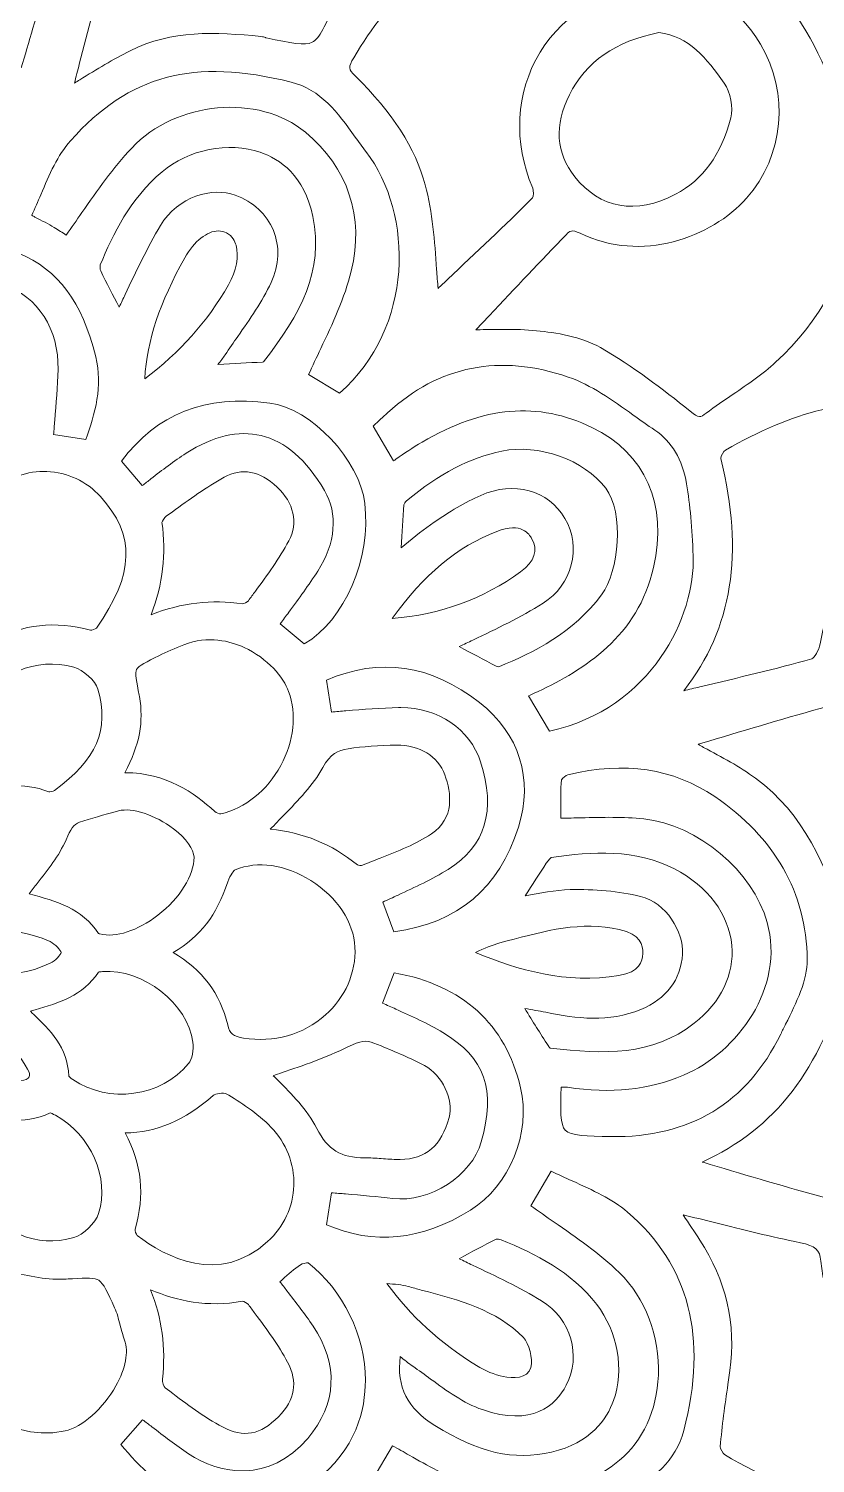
# Model space of a CAD drawing. Extents: x 49 to 10099, y -910 to -90.
# Drawn here: x 5122.7 to 5292.7, y -610.3 to -300.2 of the extents above; entities that cross this region are included whole.
import ezdxf

# ---------------------------------------------------------------- set-up
doc = ezdxf.new("R2010")
doc.units = 0
doc.header["$MEASUREMENT"] = 0
doc.layers.add('Layer 1', color=7, linetype='Continuous')

msp = doc.modelspace()

# ---------------------------------------------------------------- linework, layer by layer
at = {"layer": 'Layer 1', "lineweight": 0}
for points, knots in [([(5501.3, -225.51), (5483.53, -185.76), (5456.2, -152.06), (5422.26, -128.07), (5386.85, -103.04), (5345.94, -89.8), (5303.95, -89.8), (5255.6, -89.8), (5207.15, -107.53), (5163.84, -141.08), (5131.71, -165.95), (5102.18, -199.51), (5076, -240.85), (5049.84, -199.52), (5020.3, -165.97), (4988.17, -141.09), (4944.85, -107.54), (4896.39, -89.81), (4848.04, -89.8), (4806.06, -89.8), (4765.15, -103.03), (4729.74, -128.06), (4695.81, -152.05), (4668.47, -185.74), (4650.69, -225.49), (4647.23, -233.24), (4644.09, -241.32), (4641.38, -249.51), (4641.24, -249.81), (4641.14, -250.13), (4641.07, -250.46), (4627.51, -291.9), (4624.53, -337.37), (4632.44, -381.98), (4643.06, -441.87), (4672.02, -498.59), (4718.51, -550.55), (4872.39, -722.55), (5049.6, -886.55), (5051.38, -888.19), (5051.38, -888.19), (5074.65, -909.67), (5074.65, -909.67), (5075.03, -910.02), (5075.52, -910.2), (5076.01, -910.2), (5076.49, -910.2), (5076.98, -910.02), (5077.36, -909.67), (5077.36, -909.67), (5100.63, -888.18), (5100.63, -888.18), (5102.4, -886.55), (5279.47, -722.71), (5433.5, -550.55), (5479.98, -498.6), (5508.93, -441.89), (5519.55, -382), (5529.16, -327.81), (5522.85, -273.7), (5501.3, -225.51)], [0, 0, 0, 0, 1, 1, 1, 2, 2, 2, 3, 3, 3, 4, 4, 4, 5, 5, 5, 6, 6, 6, 7, 7, 7, 8, 8, 8, 9, 9, 9, 10, 10, 10, 11, 11, 11, 12, 12, 12, 13, 13, 13, 14, 14, 14, 15, 15, 15, 16, 16, 16, 17, 17, 17, 18, 18, 18, 19, 19, 19, 20, 20, 20, 20]), ([(5165.55, -222.26), (5166.42, -222.89), (5167.3, -223.52), (5168.18, -224.16), (5171.04, -226.2), (5173.99, -228.32), (5176.58, -230.67), (5183.8, -237.23), (5191.05, -244.52), (5193.42, -255.2), (5196.38, -268.56), (5194.98, -281.35), (5189.14, -294.31), (5186.82, -299.46), (5185.54, -302.31), (5183.98, -303.11), (5182.44, -303.91), (5179.44, -303.28), (5174.02, -302.15), (5173.97, -302.14), (5173.92, -302.12), (5173.88, -302.1), (5173.65, -302.02), (5173.31, -301.9), (5172.88, -301.85), (5163.1, -300.89), (5153.57, -300.41), (5144.59, -304.95), (5140.92, -306.81), (5137.42, -308.95), (5133.72, -311.22), (5133.34, -311.45), (5132.95, -311.69), (5132.56, -311.93), (5132.92, -310.57), (5133.27, -309.21), (5133.62, -307.86), (5135.56, -300.41), (5137.38, -293.38), (5138.96, -286.14), (5139.67, -282.93), (5140.64, -282.34), (5142.71, -282.17), (5149.79, -281.56), (5155.86, -278.33), (5161.81, -272), (5174.04, -259), (5170.66, -243.59), (5164.06, -234.34), (5160.01, -228.68), (5152.93, -224.91), (5145.1, -224.24), (5144.28, -224.17), (5143.46, -224.14), (5142.65, -224.14), (5135.57, -224.14), (5129.06, -226.77), (5124.12, -231.69), (5117.79, -237.97), (5114.65, -247.07), (5115.5, -256.65), (5116.27, -265.43), (5120.45, -273.24), (5126.67, -277.54), (5129.73, -279.66), (5129.78, -281.03), (5128.36, -283.83), (5127.89, -284.77), (5127.67, -285.76), (5127.48, -286.63), (5127.4, -287.01), (5127.32, -287.4), (5127.21, -287.77), (5125.46, -293.71), (5123.71, -299.64), (5121.95, -305.63), (5121.95, -305.63), (5121.06, -308.65), (5121.06, -308.65), (5120.88, -308.31), (5120.71, -307.98), (5120.54, -307.65), (5118.54, -303.79), (5116.66, -300.15), (5114.23, -296.77), (5106.39, -285.89), (5094.75, -281.12), (5082.44, -276.91), (5094.77, -254.98), (5108.05, -234.9), (5121.94, -217.19), (5126.43, -216.14), (5130.95, -215.29), (5135.37, -214.69), (5146.46, -213.17), (5156.62, -215.72), (5165.55, -222.26)], [0, 0, 0, 0, 1, 1, 1, 2, 2, 2, 3, 3, 3, 4, 4, 4, 5, 5, 5, 6, 6, 6, 7, 7, 7, 8, 8, 8, 9, 9, 9, 10, 10, 10, 11, 11, 11, 12, 12, 12, 13, 13, 13, 14, 14, 14, 15, 15, 15, 16, 16, 16, 17, 17, 17, 18, 18, 18, 19, 19, 19, 20, 20, 20, 21, 21, 21, 22, 22, 22, 23, 23, 23, 24, 24, 24, 25, 25, 25, 26, 26, 26, 27, 27, 27, 28, 28, 28, 29, 29, 29, 30, 30, 30, 31, 31, 31, 32, 32, 32, 32]), ([(5221.51, -279.03), (5228.22, -275.89), (5234.84, -273.18), (5242.02, -274.41), (5249.78, -275.74), (5255.88, -277.22), (5261.24, -279.08), (5271.18, -282.54), (5281.27, -287), (5287.79, -296.17), (5293.21, -303.8), (5297.17, -313.01), (5300.28, -325.14), (5301.79, -331.07), (5302.24, -335.83), (5301.64, -339.7), (5299.67, -352.48), (5293.79, -363.44), (5284.15, -372.29), (5281.36, -374.84), (5278.24, -376.97), (5274.94, -379.22), (5273.03, -380.52), (5271.05, -381.87), (5269.17, -383.3), (5267.89, -384.26), (5267.59, -384.39), (5265.65, -382.84), (5259.71, -378.08), (5253.26, -373.12), (5246.29, -369.13), (5242.04, -366.7), (5236.66, -365.9), (5232.45, -365.48), (5230.15, -365.25), (5227.85, -365.18), (5225.51, -365.18), (5223.8, -365.18), (5222.07, -365.22), (5220.29, -365.25), (5219.97, -365.26), (5219.65, -365.27), (5219.33, -365.27), (5219.33, -365.27), (5222.21, -362.23), (5222.21, -362.23), (5227.95, -356.16), (5233.37, -350.42), (5238.91, -344.64), (5239.61, -343.91), (5240.09, -343.54), (5241.89, -344.41), (5255.12, -350.87), (5270.3, -345.33), (5277.86, -336.84), (5285.98, -327.72), (5287.22, -314.03), (5280.88, -303.55), (5275.56, -294.77), (5267.76, -290.05), (5259.48, -290.6), (5247.82, -291.38), (5238.5, -296.58), (5233.23, -305.25), (5227.98, -313.9), (5227.38, -324.89), (5231.64, -334.62), (5231.87, -335.15), (5231.78, -336.47), (5231.6, -336.77), (5225.52, -342.77), (5219.31, -348.64), (5213.3, -354.33), (5212.59, -355), (5211.88, -355.67), (5211.17, -356.34), (5211.06, -354.97), (5210.96, -353.59), (5210.87, -352.24), (5210.44, -346.16), (5210, -339.88), (5208.41, -333.96), (5206.27, -325.98), (5201.32, -318.27), (5193.26, -310.37), (5191.79, -308.94), (5191.75, -308.46), (5192.94, -306.45), (5200.72, -293.35), (5210.06, -284.37), (5221.51, -279.03)], [0, 0, 0, 0, 1, 1, 1, 2, 2, 2, 3, 3, 3, 4, 4, 4, 5, 5, 5, 6, 6, 6, 7, 7, 7, 8, 8, 8, 9, 9, 9, 10, 10, 10, 11, 11, 11, 12, 12, 12, 13, 13, 13, 14, 14, 14, 15, 15, 15, 16, 16, 16, 17, 17, 17, 18, 18, 18, 19, 19, 19, 20, 20, 20, 21, 21, 21, 22, 22, 22, 23, 23, 23, 24, 24, 24, 25, 25, 25, 26, 26, 26, 27, 27, 27, 28, 28, 28, 29, 29, 29, 30, 30, 30, 30]), ([(5239.56, -314.5), (5239.56, -314.5), (5239.56, -314.5), (5239.56, -314.5), (5243.17, -307.31), (5249.5, -302.89), (5258.92, -301.01), (5265.46, -301.87), (5269.19, -306.47), (5273.04, -311.95), (5274.39, -313.88), (5275.05, -317.32), (5274.48, -319.47), (5272.34, -327.47), (5268.43, -332.86), (5262.52, -335.95), (5253.93, -340.44), (5246.19, -339.1), (5240.72, -332.17), (5236.66, -327.02), (5236.27, -321.07), (5239.56, -314.5)], [0, 0, 0, 0, 1, 1, 1, 2, 2, 2, 3, 3, 3, 4, 4, 4, 5, 5, 5, 6, 6, 6, 7, 7, 7, 7]), ([(5179.42, -311.73), (5185.86, -313.34), (5189.46, -318.32), (5193.27, -323.59), (5194.03, -324.64), (5194.79, -325.7), (5195.58, -326.74), (5205.94, -340.34), (5206, -364.81), (5189.88, -378.94), (5189.88, -378.94), (5183.2, -374.97), (5183.2, -374.97), (5184.04, -373.08), (5184.94, -371.19), (5185.81, -369.35), (5188.35, -363.97), (5190.98, -358.41), (5192.41, -352.56), (5195.26, -340.89), (5191.74, -330.23), (5182.49, -322.55), (5172.39, -314.16), (5154.5, -315.79), (5144.94, -325.97), (5140.91, -330.26), (5137.48, -335.18), (5134.17, -339.94), (5133.06, -341.54), (5131.92, -343.18), (5130.76, -344.79), (5130.01, -344.29), (5129.13, -343.71), (5128.2, -343.16), (5126.9, -342.39), (5125.57, -341.69), (5124.03, -340.89), (5123.8, -340.77), (5123.57, -340.65), (5123.33, -340.52), (5124.02, -339.04), (5124.66, -337.53), (5125.29, -336.06), (5127.16, -331.67), (5128.92, -327.53), (5131.71, -324.41), (5144.47, -310.12), (5158.29, -306.45), (5179.42, -311.73)], [0, 0, 0, 0, 1, 1, 1, 2, 2, 2, 3, 3, 3, 4, 4, 4, 5, 5, 5, 6, 6, 6, 7, 7, 7, 8, 8, 8, 9, 9, 9, 10, 10, 10, 11, 11, 11, 12, 12, 12, 13, 13, 13, 14, 14, 14, 15, 15, 15, 16, 16, 16, 16]), ([(5151.5, -331.09), (5157.17, -326.26), (5165.91, -324.54), (5172.75, -326.9), (5176.93, -328.34), (5182.3, -331.92), (5184.1, -340.78), (5186.48, -352.51), (5181.57, -361.82), (5173.44, -372.17), (5173.38, -372.2), (5173.28, -372.24), (5173.23, -372.24), (5170.12, -372.43), (5166.94, -372.59), (5163.6, -372.75), (5164.15, -372.07), (5164.67, -371.39), (5165.15, -370.67), (5166.04, -369.34), (5166.96, -368.02), (5167.89, -366.7), (5170.47, -363.02), (5173.14, -359.21), (5175.08, -355.04), (5176.83, -351.25), (5177.01, -347.25), (5175.57, -343.79), (5174.13, -340.3), (5171.2, -337.59), (5167.32, -336.17), (5162.47, -334.39), (5154.93, -336.38), (5151.18, -342.69), (5148.31, -347.55), (5145.88, -352.68), (5143.53, -357.64), (5143.1, -358.55), (5142.67, -359.45), (5142.24, -360.35), (5140.9, -357.81), (5139.52, -355.19), (5138.24, -352.55), (5138.06, -352.2), (5138.05, -351.51), (5138.16, -351.23), (5140.9, -344.56), (5144.62, -336.95), (5151.5, -331.09)], [0, 0, 0, 0, 1, 1, 1, 2, 2, 2, 3, 3, 3, 4, 4, 4, 5, 5, 5, 6, 6, 6, 7, 7, 7, 8, 8, 8, 9, 9, 9, 10, 10, 10, 11, 11, 11, 12, 12, 12, 13, 13, 13, 14, 14, 14, 15, 15, 15, 16, 16, 16, 16]), ([(5163.69, -343.9), (5164.32, -343.9), (5164.92, -344.04), (5165.47, -344.34), (5166.69, -344.98), (5167.25, -346.14), (5167.5, -347), (5168.19, -349.35), (5167.58, -352.55), (5165.87, -355.55), (5161.3, -363.54), (5155.36, -370.21), (5147.75, -375.85), (5148.29, -367.52), (5151.04, -359.3), (5156.41, -349.74), (5158.48, -346.06), (5161.26, -343.9), (5163.69, -343.9)], [0, 0, 0, 0, 1, 1, 1, 2, 2, 2, 3, 3, 3, 4, 4, 4, 5, 5, 5, 6, 6, 6, 6]), ([(5135.02, -388.99), (5135.02, -388.99), (5128.06, -387.92), (5128.06, -387.92), (5128.14, -386.91), (5128.22, -385.9), (5128.31, -384.9), (5128.61, -381.29), (5128.93, -377.55), (5129.02, -373.84), (5129.22, -365.17), (5124.64, -358.02), (5117.35, -355.64), (5106.58, -352.13), (5099.09, -354.49), (5093.76, -363.06), (5091.66, -366.44), (5090.02, -370.1), (5088.43, -373.65), (5087.97, -374.68), (5087.49, -375.74), (5087.01, -376.79), (5083.5, -375.59), (5081.06, -374.66), (5080.63, -373.73), (5080.13, -372.67), (5081.36, -369.49), (5082.77, -365.8), (5085.57, -358.51), (5092.01, -351.99), (5099.57, -348.77), (5104.35, -346.73), (5111.86, -345.07), (5120.49, -348.71), (5129.15, -352.37), (5134.14, -359.07), (5137.17, -371.13), (5138.74, -377.36), (5137.02, -383.54), (5135.02, -388.99)], [0, 0, 0, 0, 1, 1, 1, 2, 2, 2, 3, 3, 3, 4, 4, 4, 5, 5, 5, 6, 6, 6, 7, 7, 7, 8, 8, 8, 9, 9, 9, 10, 10, 10, 11, 11, 11, 12, 12, 12, 13, 13, 13, 13]), ([(5258.01, -386.95), (5261.7, -389.42), (5264.01, -393.34), (5264.89, -398.6), (5265.65, -403.16), (5266.1, -408.1), (5266.32, -414.13), (5266.79, -427.13), (5257.44, -447.19), (5235.26, -452.06), (5235.26, -452.06), (5230.75, -444.44), (5230.75, -444.44), (5231.16, -444.24), (5231.57, -444.05), (5231.98, -443.86), (5231.98, -443.86), (5232.82, -443.46), (5232.82, -443.46), (5242.66, -438.83), (5254.39, -431.59), (5257.76, -416.65), (5260.84, -403.02), (5255.99, -391.99), (5244.45, -386.39), (5232.77, -380.72), (5221.09, -381.73), (5207.71, -389.56), (5205.74, -390.72), (5203.88, -391.99), (5202.08, -393.23), (5201.89, -393.36), (5201.7, -393.49), (5201.51, -393.62), (5201.51, -393.62), (5197.11, -386.1), (5197.11, -386.1), (5197.11, -386.1), (5197.26, -385.96), (5197.26, -385.96), (5198.25, -385.06), (5199.26, -384.14), (5200.27, -383.21), (5211.4, -373.01), (5224.54, -370.41), (5239.33, -375.49), (5244.25, -377.18), (5248.89, -380.5), (5253.37, -383.7), (5254.88, -384.78), (5256.45, -385.9), (5258.01, -386.95)], [0, 0, 0, 0, 1, 1, 1, 2, 2, 2, 3, 3, 3, 4, 4, 4, 5, 5, 5, 6, 6, 6, 7, 7, 7, 8, 8, 8, 9, 9, 9, 10, 10, 10, 11, 11, 11, 12, 12, 12, 13, 13, 13, 14, 14, 14, 15, 15, 15, 16, 16, 16, 17, 17, 17, 17]), ([(5182.26, -433.2), (5182.26, -433.2), (5177.07, -428.83), (5177.07, -428.83), (5177.68, -427.99), (5178.29, -427.17), (5178.89, -426.35), (5181.12, -423.33), (5183.21, -420.48), (5185.18, -417.44), (5189.03, -411.48), (5189.58, -404.98), (5186.64, -400.05), (5182.62, -393.28), (5178.13, -389.39), (5172.91, -388.14), (5168.01, -386.97), (5162.57, -388.25), (5156.74, -391.95), (5154.06, -393.65), (5151.54, -395.62), (5149.1, -397.52), (5148.48, -398), (5147.86, -398.49), (5147.23, -398.97), (5147.23, -398.97), (5142.75, -393.69), (5142.75, -393.69), (5150.34, -383.4), (5160.85, -379.29), (5174.8, -381.11), (5183.71, -382.28), (5194.27, -393.43), (5195.33, -402.81), (5196.71, -414.93), (5191.02, -427.96), (5182.26, -433.2)], [0, 0, 0, 0, 1, 1, 1, 2, 2, 2, 3, 3, 3, 4, 4, 4, 5, 5, 5, 6, 6, 6, 7, 7, 7, 8, 8, 8, 9, 9, 9, 10, 10, 10, 11, 11, 11, 12, 12, 12, 12]), ([(5325.6, -491.89), (5319.73, -493.87), (5313.15, -494.45), (5306.77, -495), (5304.65, -495.19), (5302.47, -495.38), (5300.32, -495.62), (5299.99, -495.23), (5299.53, -494.52), (5299.34, -493.97), (5294.9, -481.17), (5290.37, -469.94), (5279.83, -462.25), (5276.32, -459.69), (5272.57, -457.68), (5268.59, -455.55), (5268.19, -455.33), (5267.78, -455.11), (5267.37, -454.89), (5267.37, -454.89), (5269.7, -454.19), (5269.7, -454.19), (5278.11, -451.68), (5286.81, -449.08), (5295.36, -446.69), (5295.75, -446.84), (5296.53, -447.39), (5296.99, -447.95), (5302.93, -455.14), (5309.88, -459.29), (5318.24, -460.64), (5327.93, -462.19), (5338.46, -458.4), (5345.07, -450.96), (5351.31, -443.95), (5353.29, -434.95), (5350.64, -425.65), (5345.88, -408.88), (5330.01, -404.38), (5317.28, -407.31), (5304.15, -410.33), (5296.03, -419.28), (5293.77, -433.19), (5293.55, -434.52), (5292.45, -436.21), (5291.97, -436.43), (5284.04, -438.61), (5276.14, -440.49), (5267.77, -442.48), (5266.62, -442.75), (5265.47, -443.03), (5264.31, -443.31), (5274.83, -429.76), (5277.35, -413.69), (5272.28, -393.08), (5272.31, -392.6), (5272.92, -391.52), (5273.29, -391.29), (5287.87, -382.89), (5300.76, -379.73), (5313.86, -381.36), (5318.43, -381.93), (5323.36, -383.29), (5328.11, -385.28), (5337.55, -389.25), (5344.23, -397.22), (5349.52, -404.49), (5354.8, -411.76), (5358.11, -418.14), (5359.63, -423.99), (5361.46, -431.06), (5361.1, -438.99), (5360.56, -446.51), (5358.94, -469.33), (5347.18, -484.59), (5325.6, -491.89)], [0, 0, 0, 0, 1, 1, 1, 2, 2, 2, 3, 3, 3, 4, 4, 4, 5, 5, 5, 6, 6, 6, 7, 7, 7, 8, 8, 8, 9, 9, 9, 10, 10, 10, 11, 11, 11, 12, 12, 12, 13, 13, 13, 14, 14, 14, 15, 15, 15, 16, 16, 16, 17, 17, 17, 18, 18, 18, 19, 19, 19, 20, 20, 20, 21, 21, 21, 22, 22, 22, 23, 23, 23, 24, 24, 24, 25, 25, 25, 25]), ([(5238.59, -406.05), (5235.06, -399.94), (5227.57, -397.9), (5220.39, -401.08), (5217.11, -402.53), (5213.77, -404.48), (5209.56, -407.41), (5207.37, -408.93), (5205.35, -410.63), (5203.23, -412.43), (5203.38, -409.06), (5203.53, -406.1), (5203.76, -403.11), (5203.79, -402.95), (5204.05, -402.51), (5204.38, -402.24), (5211.47, -396.35), (5218.01, -392.94), (5224.97, -391.5), (5232.91, -389.86), (5242.76, -393.38), (5247.41, -399.52), (5251.48, -404.88), (5250.33, -417.45), (5246.53, -422.56), (5240.43, -430.77), (5231.87, -435.04), (5224.29, -438.12), (5224.16, -438.13), (5223.91, -438.07), (5223.75, -437.99), (5223.75, -437.99), (5223.75, -437.99), (5223.75, -437.99), (5221.01, -436.58), (5218.34, -435.16), (5215.75, -433.77), (5216.75, -433.29), (5217.74, -432.82), (5218.72, -432.35), (5223.78, -429.93), (5229.01, -427.44), (5233.88, -424.38), (5240.19, -420.42), (5242.26, -412.37), (5238.59, -406.05)], [0, 0, 0, 0, 1, 1, 1, 2, 2, 2, 3, 3, 3, 4, 4, 4, 5, 5, 5, 6, 6, 6, 7, 7, 7, 8, 8, 8, 9, 9, 9, 10, 10, 10, 11, 11, 11, 12, 12, 12, 13, 13, 13, 14, 14, 14, 15, 15, 15, 15]), ([(5137.3, -429.76), (5137.06, -429.98), (5136.29, -430.25), (5136.01, -430.21), (5128.32, -428.17), (5121.4, -428.92), (5114.97, -432.49), (5114.53, -424.36), (5112.97, -421.09), (5107.1, -413.81), (5106.53, -413.09), (5106.19, -411.39), (5106.32, -410.98), (5108.55, -407.31), (5111.04, -403.52), (5114.16, -400.64), (5117.47, -397.57), (5121.62, -395.91), (5125.92, -395.91), (5126.14, -395.91), (5126.36, -395.91), (5126.58, -395.92), (5131.02, -396.1), (5135.14, -398.02), (5138.19, -401.33), (5145.82, -409.61), (5145.56, -418.12), (5137.3, -429.76)], [0, 0, 0, 0, 1, 1, 1, 2, 2, 2, 3, 3, 3, 4, 4, 4, 5, 5, 5, 6, 6, 6, 7, 7, 7, 8, 8, 8, 9, 9, 9, 9]), ([(5178.89, -410.92), (5176.91, -414.71), (5174.25, -418.31), (5171.68, -421.8), (5171.18, -422.48), (5170.68, -423.16), (5170.18, -423.84), (5169.97, -424.13), (5169.19, -424.54), (5168.89, -424.54), (5162.25, -423.54), (5155.74, -424.3), (5149.14, -426.87), (5151.68, -420.26), (5152.44, -413.69), (5151.48, -406.92), (5151.54, -406.62), (5151.98, -405.9), (5152.39, -405.6), (5152.39, -405.6), (5153.77, -404.6), (5153.77, -404.6), (5157.37, -401.99), (5161.08, -399.28), (5164.96, -397.14), (5168.77, -395.04), (5172.6, -395.76), (5176.36, -399.28), (5180.04, -402.72), (5180.97, -406.96), (5178.89, -410.92)], [0, 0, 0, 0, 1, 1, 1, 2, 2, 2, 3, 3, 3, 4, 4, 4, 5, 5, 5, 6, 6, 6, 7, 7, 7, 8, 8, 8, 9, 9, 9, 10, 10, 10, 10]), ([(5223.86, -408.86), (5229.27, -406.75), (5230.88, -409.49), (5231.4, -410.39), (5232.88, -412.91), (5232.07, -415.33), (5229.01, -417.58), (5221, -423.47), (5211.67, -426.86), (5201.23, -427.67), (5208.06, -418.2), (5215.32, -412.18), (5223.86, -408.86)], [0, 0, 0, 0, 1, 1, 1, 2, 2, 2, 3, 3, 3, 4, 4, 4, 4]), ([(5177.16, -459.48), (5174.22, -464.89), (5169.46, -468.72), (5164.18, -469.96), (5163.91, -469.98), (5163.24, -469.72), (5162.88, -469.39), (5158.45, -465.39), (5152.38, -461.03), (5143.57, -461.03), (5143.54, -461.03), (5143.5, -461.03), (5143.47, -461.03), (5146.63, -455.11), (5147.6, -449.92), (5146.6, -444.59), (5146.6, -444.59), (5146.6, -444.59), (5146.6, -444.59), (5146.6, -444.59), (5146.54, -444.28), (5146.54, -444.28), (5146, -441.36), (5145.63, -439.43), (5146, -438.69), (5146.38, -437.93), (5148.23, -437.01), (5150.8, -435.73), (5152.47, -434.9), (5154.29, -434.1), (5156.2, -433.37), (5161.51, -431.34), (5166.23, -432.57), (5169.25, -433.96), (5174.38, -436.31), (5177.78, -440.44), (5178.87, -443.49), (5180.64, -448.4), (5180.01, -454.23), (5177.16, -459.48)], [0, 0, 0, 0, 1, 1, 1, 2, 2, 2, 3, 3, 3, 4, 4, 4, 5, 5, 5, 6, 6, 6, 7, 7, 7, 8, 8, 8, 9, 9, 9, 10, 10, 10, 11, 11, 11, 12, 12, 12, 13, 13, 13, 13]), ([(5128.25, -464.85), (5127.96, -465.06), (5127.26, -465.21), (5127.03, -465.16), (5121.38, -462.99), (5116.05, -463.81), (5110.42, -465.53), (5112.07, -460.17), (5112.9, -455.08), (5111.06, -449.62), (5111.06, -449.62), (5111.06, -449.62), (5111.06, -449.62), (5110.9, -449.14), (5111.03, -448.01), (5111.45, -447.28), (5115.83, -439.58), (5124.26, -435.93), (5132.42, -438.2), (5134.48, -438.77), (5137.11, -441.18), (5137.63, -442.98), (5140.16, -451.7), (5137.36, -458.24), (5128.25, -464.85)], [0, 0, 0, 0, 1, 1, 1, 2, 2, 2, 3, 3, 3, 4, 4, 4, 5, 5, 5, 6, 6, 6, 7, 7, 7, 8, 8, 8, 8]), ([(5220.14, -445.85), (5228.76, -452.6), (5231.83, -462.42), (5228.56, -472.78), (5224.37, -486.06), (5215.55, -493.49), (5201.62, -495.46), (5201.62, -495.46), (5199.21, -489.04), (5199.21, -489.04), (5200.32, -488.51), (5201.44, -488), (5202.53, -487.49), (5206.16, -485.81), (5209.91, -484.08), (5213.36, -481.93), (5221.46, -476.87), (5223.75, -469.25), (5220.36, -458.65), (5218.1, -451.61), (5211.21, -446.95), (5203.13, -446.95), (5202.97, -446.95), (5202.81, -446.95), (5202.65, -446.96), (5198.83, -447.04), (5194.99, -447.36), (5191.27, -447.66), (5190.22, -447.74), (5189.16, -447.83), (5188.11, -447.91), (5188.11, -447.91), (5187.03, -441.06), (5187.03, -441.06), (5198.52, -436.03), (5209.65, -437.64), (5220.14, -445.85)], [0, 0, 0, 0, 1, 1, 1, 2, 2, 2, 3, 3, 3, 4, 4, 4, 5, 5, 5, 6, 6, 6, 7, 7, 7, 8, 8, 8, 9, 9, 9, 10, 10, 10, 11, 11, 11, 12, 12, 12, 12]), ([(5191.73, -455.86), (5194.92, -455.38), (5198.36, -455.13), (5202.22, -455.08), (5207.14, -455), (5211.16, -457.47), (5212.62, -461.47), (5214.08, -465.45), (5214.77, -470.9), (5209.76, -474.25), (5206.46, -476.46), (5202.51, -478), (5198.69, -479.5), (5197.4, -480.01), (5196.1, -480.51), (5194.84, -481.04), (5194.6, -481.13), (5193.98, -481.07), (5193.75, -480.96), (5188.16, -476.43), (5182.07, -473.93), (5174.91, -473.27), (5175.87, -472.22), (5176.89, -471.18), (5177.88, -470.17), (5180.93, -467.04), (5184.1, -463.8), (5186.24, -459.92), (5187.88, -456.96), (5189.49, -456.19), (5191.73, -455.86)], [0, 0, 0, 0, 1, 1, 1, 2, 2, 2, 3, 3, 3, 4, 4, 4, 5, 5, 5, 6, 6, 6, 7, 7, 7, 8, 8, 8, 9, 9, 9, 10, 10, 10, 10]), ([(5237.78, -529.01), (5238.29, -528.99), (5238.74, -528.99), (5239.13, -529.05), (5248.54, -530.47), (5256.75, -529.61), (5264.23, -526.44), (5275.97, -521.47), (5286.22, -507.42), (5282.32, -493.4), (5279.24, -482.31), (5267.27, -472.28), (5255.65, -471.03), (5251.19, -470.55), (5246.79, -470.67), (5242.13, -470.79), (5240.7, -470.82), (5239.23, -470.86), (5237.75, -470.88), (5237.74, -470.48), (5237.73, -470.07), (5237.73, -469.67), (5237.68, -467.17), (5237.64, -464.81), (5237.88, -462.54), (5238.08, -462.18), (5238.85, -461.56), (5239.23, -461.47), (5251.58, -458.54), (5261.97, -460.09), (5271, -466.21), (5284, -475.02), (5290.73, -486.88), (5290.99, -501.45), (5291.07, -505.87), (5288.65, -510.71), (5286.32, -515.38), (5285.96, -516.11), (5285.6, -516.82), (5285.26, -517.53), (5277.98, -532.5), (5265.58, -539.96), (5248.43, -539.72), (5243.43, -539.65), (5239.8, -539.51), (5238.67, -538.32), (5237.58, -537.17), (5237.6, -533.89), (5237.78, -529.01)], [0, 0, 0, 0, 1, 1, 1, 2, 2, 2, 3, 3, 3, 4, 4, 4, 5, 5, 5, 6, 6, 6, 7, 7, 7, 8, 8, 8, 9, 9, 9, 10, 10, 10, 11, 11, 11, 12, 12, 12, 13, 13, 13, 14, 14, 14, 15, 15, 15, 16, 16, 16, 16]), ([(5153.98, -473.18), (5156.71, -475.25), (5158.41, -477.61), (5158.42, -479.32), (5158.45, -483.21), (5155.38, -488.12), (5150.58, -491.85), (5146.23, -495.23), (5141.43, -496.78), (5138.09, -495.9), (5138.09, -495.9), (5137.97, -495.86), (5137.97, -495.86), (5137.92, -495.85), (5137.86, -495.84), (5137.8, -495.82), (5134.19, -490.32), (5128.64, -488.79), (5122.77, -487.22), (5123.34, -486.46), (5123.94, -485.71), (5124.53, -484.96), (5126.83, -482.05), (5129.2, -479.04), (5130.76, -475.52), (5131.79, -473.2), (5132.26, -472.24), (5133.69, -471.76), (5136.12, -470.95), (5138.8, -470.16), (5142.1, -469.28), (5145, -468.51), (5150, -470.15), (5153.98, -473.18)], [0, 0, 0, 0, 1, 1, 1, 2, 2, 2, 3, 3, 3, 4, 4, 4, 5, 5, 5, 6, 6, 6, 7, 7, 7, 8, 8, 8, 9, 9, 9, 10, 10, 10, 11, 11, 11, 11]), ([(5234.47, -512.84), (5241.07, -514.2), (5248.14, -515.07), (5255, -512.22), (5260.54, -509.92), (5263.66, -505.78), (5264.03, -500.24), (5264.35, -495.53), (5260.45, -489.06), (5254.96, -487.78), (5250.24, -486.67), (5244.96, -486.16), (5239.72, -486.32), (5236.43, -486.41), (5233.17, -487.05), (5230, -487.68), (5231.56, -485.22), (5233.05, -482.88), (5234.58, -480.58), (5235.14, -479.75), (5235.47, -479.46), (5235.59, -479.37), (5244.49, -478.06), (5253.87, -477.47), (5262.28, -481.83), (5269.52, -485.58), (5274.04, -491.62), (5274.67, -498.38), (5275.25, -504.66), (5272.36, -510.64), (5266.53, -515.21), (5257.42, -522.33), (5247.05, -521.89), (5235.43, -520.61), (5235.32, -520.51), (5235.14, -520.31), (5234.97, -520.05), (5233.29, -517.43), (5231.64, -514.79), (5229.92, -512.02), (5231.48, -512.28), (5232.98, -512.54), (5234.47, -512.84)], [0, 0, 0, 0, 1, 1, 1, 2, 2, 2, 3, 3, 3, 4, 4, 4, 5, 5, 5, 6, 6, 6, 7, 7, 7, 8, 8, 8, 9, 9, 9, 10, 10, 10, 11, 11, 11, 12, 12, 12, 13, 13, 13, 14, 14, 14, 14]), ([(5165.71, -515.56), (5164.04, -508.74), (5160.16, -503.59), (5153.92, -499.91), (5159.91, -496.33), (5163.18, -492), (5165.74, -484.65), (5166.31, -483.04), (5167.04, -482.16), (5167.31, -482.05), (5172.06, -480.01), (5178.19, -480.87), (5183.7, -484.35), (5189.34, -487.9), (5192.98, -493.42), (5193.21, -498.77), (5193.44, -504.29), (5191.12, -509.63), (5186.83, -513.42), (5182.06, -517.65), (5175.61, -519.47), (5169.14, -518.41), (5166.87, -518.03), (5166.17, -517.45), (5165.71, -515.56)], [0, 0, 0, 0, 1, 1, 1, 2, 2, 2, 3, 3, 3, 4, 4, 4, 5, 5, 5, 6, 6, 6, 7, 7, 7, 8, 8, 8, 8]), ([(5255.43, -500.15), (5255.36, -501.84), (5254.75, -504.17), (5250.29, -504.9), (5238.92, -506.77), (5228.39, -503.72), (5219.29, -499.89), (5221.18, -499.03), (5222.86, -498.29), (5224.53, -497.84), (5224.53, -497.84), (5226.1, -497.42), (5226.1, -497.42), (5234.34, -495.2), (5242.12, -493.1), (5250.33, -494.92), (5255, -495.96), (5255.51, -498.26), (5255.43, -500.15)], [0, 0, 0, 0, 1, 1, 1, 2, 2, 2, 3, 3, 3, 4, 4, 4, 5, 5, 5, 6, 6, 6, 6]), ([(5099.81, -499.91), (5110.24, -495.49), (5118.3, -493.37), (5127.29, -497.55), (5128.42, -498.07), (5129.61, -499.44), (5129.69, -499.88), (5129.6, -500.39), (5128.42, -501.72), (5127.34, -502.23), (5118.14, -506.57), (5109.58, -504.21), (5099.81, -499.91)], [0, 0, 0, 0, 1, 1, 1, 2, 2, 2, 3, 3, 3, 4, 4, 4, 4]), ([(5123.68, -513.23), (5123.46, -513.02), (5123.25, -512.81), (5123.04, -512.61), (5123.38, -512.51), (5123.73, -512.41), (5124.07, -512.31), (5129.12, -510.86), (5134.34, -509.36), (5137.78, -504.13), (5137.97, -504.1), (5138.25, -504.07), (5138.62, -504.04), (5147.37, -503.36), (5157.07, -510.93), (5158.19, -519.31), (5158.41, -520.95), (5157.98, -523.03), (5157.24, -523.94), (5151.37, -531.13), (5139.91, -532.69), (5132.21, -527.35), (5131.73, -527.01), (5131.47, -526.77), (5131.34, -526.64), (5131.15, -520.38), (5127.19, -516.58), (5123.68, -513.23)], [0, 0, 0, 0, 1, 1, 1, 2, 2, 2, 3, 3, 3, 4, 4, 4, 5, 5, 5, 6, 6, 6, 7, 7, 7, 8, 8, 8, 9, 9, 9, 9]), ([(5218.18, -555.61), (5207.48, -562.2), (5197.28, -563.23), (5187.05, -558.76), (5187.05, -558.76), (5188.13, -551.85), (5188.13, -551.85), (5189.15, -551.94), (5190.17, -552.03), (5191.17, -552.11), (5194.71, -552.41), (5198.06, -552.7), (5201.42, -553.09), (5209.37, -554.02), (5218.46, -548.18), (5220.52, -540.85), (5223.7, -529.53), (5221.3, -522.68), (5212.24, -517.23), (5208.95, -515.25), (5205.43, -513.66), (5202.02, -512.13), (5201.07, -511.71), (5200.12, -511.28), (5199.17, -510.84), (5199.17, -510.84), (5201.7, -504.29), (5201.7, -504.29), (5216.53, -506.98), (5225.72, -515.34), (5229.02, -529.15), (5231.34, -538.83), (5226.58, -550.46), (5218.18, -555.61)], [0, 0, 0, 0, 1, 1, 1, 2, 2, 2, 3, 3, 3, 4, 4, 4, 5, 5, 5, 6, 6, 6, 7, 7, 7, 8, 8, 8, 9, 9, 9, 10, 10, 10, 11, 11, 11, 11]), ([(5273.12, -608.48), (5272.74, -608.25), (5272.15, -607.17), (5272.17, -606.73), (5272.56, -602.25), (5273.2, -597.7), (5273.83, -593.3), (5273.83, -593.3), (5274.25, -590.31), (5274.25, -590.31), (5275.64, -580.29), (5273.45, -570.79), (5267.75, -562.08), (5267.75, -562.08), (5267.75, -562.08), (5267.75, -562.08), (5266.59, -560.3), (5265.41, -558.53), (5264.13, -556.61), (5266.4, -557.17), (5268.67, -557.73), (5270.93, -558.3), (5276.99, -559.82), (5283.26, -561.39), (5289.5, -562.67), (5292.76, -563.34), (5293.71, -564.19), (5293.92, -566.62), (5294.69, -575.31), (5299.16, -582.35), (5307.99, -588.77), (5318.97, -596.75), (5338.01, -594.3), (5345.71, -583.93), (5350.4, -577.62), (5352.28, -571.02), (5351.45, -563.77), (5350.35, -554.21), (5341.54, -542.01), (5330.66, -539.79), (5317.04, -537.02), (5305.81, -540.98), (5297.28, -551.56), (5296.72, -552.26), (5295.45, -552.94), (5294.97, -552.97), (5286.61, -550.69), (5278.16, -548.17), (5269.98, -545.72), (5269.41, -545.55), (5268.84, -545.38), (5268.26, -545.21), (5283.99, -538.13), (5293.97, -525.12), (5299.44, -504.73), (5299.58, -504.55), (5299.93, -504.29), (5300.15, -504.19), (5300.15, -504.19), (5301.08, -504.27), (5301.08, -504.27), (5314.62, -505.37), (5327.4, -506.41), (5338.72, -514.57), (5345.34, -519.34), (5351.59, -523.84), (5354.38, -531.17), (5356.65, -537.13), (5358.6, -543.94), (5360.36, -552), (5363.74, -567.49), (5360.86, -581.12), (5351.81, -592.52), (5347.42, -598.04), (5342.89, -603.75), (5337.55, -608.24), (5332.22, -612.74), (5326.9, -615.75), (5322.18, -616.95), (5305.87, -621.11), (5289.37, -618.27), (5273.12, -608.48)], [0, 0, 0, 0, 1, 1, 1, 2, 2, 2, 3, 3, 3, 4, 4, 4, 5, 5, 5, 6, 6, 6, 7, 7, 7, 8, 8, 8, 9, 9, 9, 10, 10, 10, 11, 11, 11, 12, 12, 12, 13, 13, 13, 14, 14, 14, 15, 15, 15, 16, 16, 16, 17, 17, 17, 18, 18, 18, 19, 19, 19, 20, 20, 20, 21, 21, 21, 22, 22, 22, 23, 23, 23, 24, 24, 24, 25, 25, 25, 26, 26, 26, 27, 27, 27, 27]), ([(5117.2, -518.6), (5119.33, -519.97), (5121.04, -522.83), (5122.42, -525.12), (5122.84, -525.82), (5122.98, -526.45), (5122.79, -526.82), (5122.58, -527.23), (5121.88, -527.53), (5120.96, -527.61), (5119.52, -527.73), (5117.96, -527.62), (5116.45, -527.27), (5107.43, -525.19), (5101.62, -518.78), (5096.7, -511.84), (5103.71, -511.92), (5110.17, -514.07), (5117.2, -518.6)], [0, 0, 0, 0, 1, 1, 1, 2, 2, 2, 3, 3, 3, 4, 4, 4, 5, 5, 5, 6, 6, 6, 6]), ([(5177.47, -525.88), (5181.91, -524.36), (5186.95, -522.63), (5191.7, -520.32), (5194.38, -519.01), (5195.7, -518.81), (5197.32, -519.48), (5197.32, -519.48), (5198.86, -520.12), (5198.86, -520.12), (5202.02, -521.41), (5205.27, -522.74), (5208.25, -524.36), (5212.12, -526.47), (5214.6, -531.72), (5213.55, -535.6), (5211.91, -541.7), (5208.55, -544.58), (5203, -544.66), (5201.81, -544.68), (5200.61, -544.59), (5199.35, -544.49), (5198.16, -544.4), (5196.93, -544.31), (5195.68, -544.31), (5195.57, -544.31), (5195.46, -544.31), (5195.36, -544.31), (5190.17, -544.31), (5187.34, -542.57), (5184.96, -537.94), (5182.83, -533.82), (5179.49, -530.48), (5176.54, -527.54), (5176.2, -527.2), (5175.87, -526.87), (5175.54, -526.54), (5176.17, -526.32), (5176.82, -526.1), (5177.47, -525.88)], [0, 0, 0, 0, 1, 1, 1, 2, 2, 2, 3, 3, 3, 4, 4, 4, 5, 5, 5, 6, 6, 6, 7, 7, 7, 8, 8, 8, 9, 9, 9, 10, 10, 10, 11, 11, 11, 12, 12, 12, 13, 13, 13, 13]), ([(5146.12, -561.11), (5145.89, -560.86), (5145.62, -560.04), (5145.66, -559.75), (5147.84, -552.38), (5147.16, -545.68), (5143.5, -538.93), (5150.36, -538.81), (5156.37, -536.23), (5162.56, -530.82), (5163.02, -530.41), (5164.84, -530.18), (5165.37, -530.45), (5168.32, -532.19), (5172.09, -534.58), (5175.05, -537.66), (5178.39, -541.14), (5180.15, -545.61), (5180, -550.25), (5179.85, -554.89), (5177.83, -559.21), (5174.32, -562.42), (5163.85, -571.99), (5152.17, -565.71), (5146.12, -561.11)], [0, 0, 0, 0, 1, 1, 1, 2, 2, 2, 3, 3, 3, 4, 4, 4, 5, 5, 5, 6, 6, 6, 7, 7, 7, 8, 8, 8, 8]), ([(5111.01, -550.36), (5113.01, -544.72), (5112, -539.58), (5110.41, -534.31), (5115.83, -535.91), (5121.42, -537.34), (5127.33, -534.59), (5127.51, -534.65), (5127.86, -534.79), (5128.46, -535.11), (5136.12, -539.28), (5140.22, -548.59), (5137.79, -556.32), (5137.14, -558.38), (5134.48, -560.97), (5132.41, -561.55), (5124.34, -563.82), (5116.61, -560.6), (5111.73, -552.94), (5111.13, -552), (5110.88, -550.72), (5111.01, -550.36)], [0, 0, 0, 0, 1, 1, 1, 2, 2, 2, 3, 3, 3, 4, 4, 4, 5, 5, 5, 6, 6, 6, 7, 7, 7, 7]), ([(5201.33, -606.56), (5202.55, -607.23), (5203.77, -607.92), (5204.96, -608.59), (5208.9, -610.83), (5212.98, -613.14), (5217.33, -614.74), (5229.46, -619.18), (5240.89, -617.44), (5250.38, -609.7), (5255.42, -605.59), (5258.49, -598.9), (5258.8, -591.32), (5259.15, -582.87), (5256, -574.57), (5250.36, -569.13), (5246.07, -564.99), (5241.08, -561.53), (5236.25, -558.19), (5234.59, -557.04), (5232.89, -555.86), (5231.23, -554.66), (5231.23, -554.66), (5235.65, -547.2), (5235.65, -547.2), (5237.15, -547.93), (5238.68, -548.62), (5240.17, -549.29), (5244.61, -551.29), (5248.81, -553.18), (5252.12, -556.03), (5265.53, -567.6), (5269.52, -583.06), (5264.31, -603.29), (5262.61, -609.91), (5257.52, -613.53), (5252.13, -617.36), (5251.06, -618.12), (5249.99, -618.88), (5248.94, -619.67), (5235.23, -629.93), (5211.43, -629.86), (5197.1, -613.76), (5197.1, -613.76), (5201.33, -606.56), (5201.33, -606.56)], [0, 0, 0, 0, 1, 1, 1, 2, 2, 2, 3, 3, 3, 4, 4, 4, 5, 5, 5, 6, 6, 6, 7, 7, 7, 8, 8, 8, 9, 9, 9, 10, 10, 10, 11, 11, 11, 12, 12, 12, 13, 13, 13, 14, 14, 14, 15, 15, 15, 15]), ([(5249.12, -596.76), (5247.69, -600.77), (5244.19, -605.97), (5235.67, -607.93), (5227.52, -609.81), (5220, -608.1), (5210.51, -602.21), (5204.56, -598.51), (5202.16, -593.82), (5203, -587.25), (5203.86, -588), (5204.75, -588.73), (5205.71, -589.37), (5207, -590.24), (5208.31, -591.2), (5209.57, -592.13), (5213.06, -594.69), (5216.66, -597.33), (5220.77, -598.75), (5231.51, -602.46), (5236.55, -597.92), (5238.89, -593.47), (5242.22, -587.12), (5239.89, -579.12), (5233.57, -575.25), (5228.77, -572.31), (5223.62, -569.87), (5218.65, -567.51), (5217.69, -567.05), (5216.71, -566.58), (5215.73, -566.11), (5218.36, -564.7), (5221.06, -563.25), (5223.77, -561.9), (5223.94, -561.85), (5224.43, -561.88), (5224.79, -562.03), (5232.29, -565.08), (5239.99, -568.89), (5245.48, -576), (5250, -581.86), (5251.47, -590.21), (5249.12, -596.76)], [0, 0, 0, 0, 1, 1, 1, 2, 2, 2, 3, 3, 3, 4, 4, 4, 5, 5, 5, 6, 6, 6, 7, 7, 7, 8, 8, 8, 9, 9, 9, 10, 10, 10, 11, 11, 11, 12, 12, 12, 13, 13, 13, 14, 14, 14, 14]), ([(5184.45, -614.3), (5176.1, -620.63), (5167.18, -619.71), (5158.79, -617.77), (5151.52, -616.09), (5146.54, -611.18), (5142.63, -606.28), (5142.63, -606.28), (5147.28, -600.92), (5147.28, -600.92), (5147.96, -601.44), (5148.63, -601.95), (5149.31, -602.47), (5151.86, -604.42), (5154.5, -606.44), (5157.2, -608.28), (5163.92, -612.83), (5174.69, -614.69), (5182.99, -604.96), (5189.31, -597.56), (5189.72, -588.94), (5184.15, -580.69), (5182.37, -578.06), (5180.41, -575.52), (5178.51, -573.06), (5178.01, -572.41), (5177.5, -571.76), (5177, -571.11), (5177.17, -570.96), (5177.34, -570.8), (5177.5, -570.65), (5178.83, -569.45), (5180.08, -568.3), (5181.4, -567.43), (5181.8, -567.17), (5182.69, -566.99), (5183.07, -567), (5190.62, -572.83), (5195.48, -582.79), (5195.47, -592.43), (5195.46, -598.6), (5193.55, -607.4), (5184.45, -614.3)], [0, 0, 0, 0, 1, 1, 1, 2, 2, 2, 3, 3, 3, 4, 4, 4, 5, 5, 5, 6, 6, 6, 7, 7, 7, 8, 8, 8, 9, 9, 9, 10, 10, 10, 11, 11, 11, 12, 12, 12, 13, 13, 13, 14, 14, 14, 14]), ([(5106.09, -588.12), (5106.06, -587.85), (5106.2, -587.25), (5106.34, -587.06), (5112.3, -580.37), (5115.14, -574.25), (5115.13, -568.04), (5116.06, -568.25), (5116.98, -568.48), (5117.88, -568.7), (5121.91, -569.68), (5126.08, -570.7), (5130.25, -570.53), (5130.93, -570.5), (5131.56, -570.47), (5132.14, -570.44), (5135.25, -570.29), (5136.97, -570.21), (5137.84, -570.78), (5138.81, -571.41), (5139.78, -573.44), (5141.26, -576.71), (5141.77, -577.84), (5142.1, -579.11), (5142.44, -580.45), (5142.72, -581.51), (5143, -582.61), (5143.39, -583.7), (5144.32, -586.25), (5143.64, -589.86), (5141.53, -593.62), (5138.8, -598.5), (5134.18, -602.59), (5130.54, -603.34), (5115.87, -606.35), (5108.57, -593.75), (5106.09, -588.12)], [0, 0, 0, 0, 1, 1, 1, 2, 2, 2, 3, 3, 3, 4, 4, 4, 5, 5, 5, 6, 6, 6, 7, 7, 7, 8, 8, 8, 9, 9, 9, 10, 10, 10, 11, 11, 11, 12, 12, 12, 12]), ([(5164.59, -602.48), (5160.59, -600.38), (5156.81, -597.53), (5153.16, -594.77), (5153.16, -594.77), (5152.17, -594.02), (5152.17, -594.02), (5151.91, -593.79), (5151.53, -592.78), (5151.6, -592.15), (5152.34, -585.32), (5151.49, -578.96), (5149, -572.84), (5154.61, -575.14), (5161.36, -576.75), (5168.91, -575.29), (5169.23, -575.33), (5169.94, -575.72), (5170.17, -576.03), (5170.65, -576.69), (5171.14, -577.34), (5171.63, -578), (5174.13, -581.36), (5176.72, -584.84), (5178.65, -588.5), (5180.92, -592.83), (5180.29, -596.57), (5176.65, -600.27), (5172.76, -604.23), (5169.15, -604.89), (5164.59, -602.48)], [0, 0, 0, 0, 1, 1, 1, 2, 2, 2, 3, 3, 3, 4, 4, 4, 5, 5, 5, 6, 6, 6, 7, 7, 7, 8, 8, 8, 9, 9, 9, 10, 10, 10, 10]), ([(5231.23, -589.6), (5230.61, -592.18), (5227.24, -591.94), (5225.28, -591.56), (5223.4, -591.2), (5221.34, -590.36), (5219.48, -589.2), (5211.51, -584.21), (5205.26, -578.52), (5200.1, -571.49), (5201.82, -571.61), (5203.34, -571.75), (5204.73, -572.13), (5205.66, -572.38), (5206.6, -572.63), (5207.53, -572.88), (5215.86, -575.08), (5223.73, -577.16), (5229.62, -583.17), (5230.87, -584.46), (5231.69, -587.7), (5231.23, -589.6)], [0, 0, 0, 0, 1, 1, 1, 2, 2, 2, 3, 3, 3, 4, 4, 4, 5, 5, 5, 6, 6, 6, 7, 7, 7, 7])]:
    msp.add_open_spline(points, degree=3, knots=knots, dxfattribs=at)

doc.saveas('drawing.dxf')
